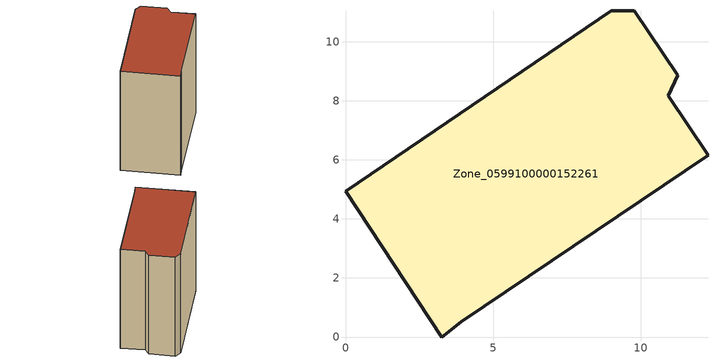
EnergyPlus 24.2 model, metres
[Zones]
Zone_0599100000152261
 floor ground (C_G): 9.77,11.04 11.24,8.86 10.92,8.17 12.27,6.15 3.91,0.52 3.25,0 0,4.93 9,11.04 z0
 wall outside (C_F): 9,11.04 0,4.93 3.25,0 3.91,0.52 12.27,6.15 10.92,8.17 11.24,8.86 9.77,11.04 9,11.04 z0:11.5
 roof outside (C_R): 9.77,11.04 9,11.04 0,4.93 3.25,0 3.91,0.52 12.27,6.15 10.92,8.17 11.24,8.86 z11.5
[BUILDING]
Pand.0599100000152261: North Axis=0; Terrain=City; Loads Convergence Tolerance Value=0.04; Temperature Convergence Tolerance Value=0.4; Solar Distribution=FullExterior; Maximum Number of Warmup Days=25; Minimum Number of Warmup Days=1
[Site:Location]
Rotterdam.The.Hague.AP_ZH_NLD Design_Conditions: Latitude=51.96; Longitude=4.45; Time Zone=1; Elevation=-4.5
[SITE:GROUNDTEMPERATURE:BUILDINGSURFACE]
18, 18, 18, 18, 18, 18, 18, 18, 18, 18, 18, 18
[MATERIAL] Thermal Absorptance=0.9; Solar Absorptance=0.7; Visible Absorptance=0.7
Name | Roughness | Thickness | Conductivity | Density | Specific Heat
G.TI.1946 | MediumSmooth | 0.15 | 1 | 540 | 1210
F.TI.1946 | Rough | 0.3 | 0.857143 | 1920 | 840
R.TI.1946 | MediumRough | 0.2 | 0.1 | 1500 | 1000
[CONSTRUCTION]
C_G: G.TI.1946
C_F: F.TI.1946
C_R: R.TI.1946
[ZONE]
Zone_0599100000152261: Type=1; Multiplier=1; Ceiling Height=Autocalculate; Volume=Autocalculate; Floor Area=autocalculate; Part of Total Floor Area=Yes
[ZONEINFILTRATION:DESIGNFLOWRATE]
Infil_Zone_0599100000152261: Zone or ZoneList or Space or SpaceList=Zone_0599100000152261; Schedule=AlwaysOn; Design Flow Rate Calculation Method=Flow/Area; Flow Rate per Floor Area=0.003; Constant Term Coefficient=1; Temperature Term Coefficient=0; Velocity Term Coefficient=0; Velocity Squared Term Coefficient=0
[HVACTEMPLATE:ZONE:IDEALLOADSAIRSYSTEM]
Zone_0599100000152261: Maximum Heating Supply Air Temperature=50; Minimum Cooling Supply Air Temperature=13; Maximum Heating Supply Air Humidity Ratio=0.0156; Minimum Cooling Supply Air Humidity Ratio=0.0077; Heating Limit=NoLimit; Cooling Limit=NoLimit; Dehumidification Control Type=ConstantSensibleHeatRatio; Cooling Sensible Heat Ratio=0.7; Dehumidification Setpoint=60; Humidification Control Type=None; Humidification Setpoint=30; Outdoor Air Method=None; Outdoor Air Flow Rate per Person=0.00944; Outdoor Air Flow Rate per Zone Floor Area=0; Outdoor Air Flow Rate per Zone=0; Demand Controlled Ventilation Type=None; Outdoor Air Economizer Type=NoEconomizer; Heat Recovery Type=None; Sensible Heat Recovery Effectiveness=0.7; Latent Heat Recovery Effectiveness=0.65
[ZONECONTROL:THERMOSTAT]
ThermostatControl_Zone_0599100000152261: Zone or ZoneList=Zone_0599100000152261; Control Type Schedule=DualSetpointControlType; Control 1=Thermostat_Zone_0599100000152261; Temperature Difference Between Cutout And Setpoint=0
[THERMOSTATSETPOINT:DUALSETPOINT]
Thermostat_Zone_0599100000152261: Heating Setpoint Temperature Schedule=HeatingSetpoint_Zone_0599100000152261; Cooling Setpoint Temperature Schedule=CoolingSetpoint_Zone_0599100000152261
[SCHEDULE:COMPACT]
HeatingSetpoint_Zone_0599100000152261: Through: 12/31, For: AllDays, Until: 24:00, 21
CoolingSetpoint_Zone_0599100000152261: Through: 12/31, For: AllDays, Until: 24:00, 24
DualSetpointControlType: Through: 12/31, For: AllDays, Until: 24:00, 4
AlwaysOn: Through: 12/31, For: AllDays, Until: 24:00, 1
